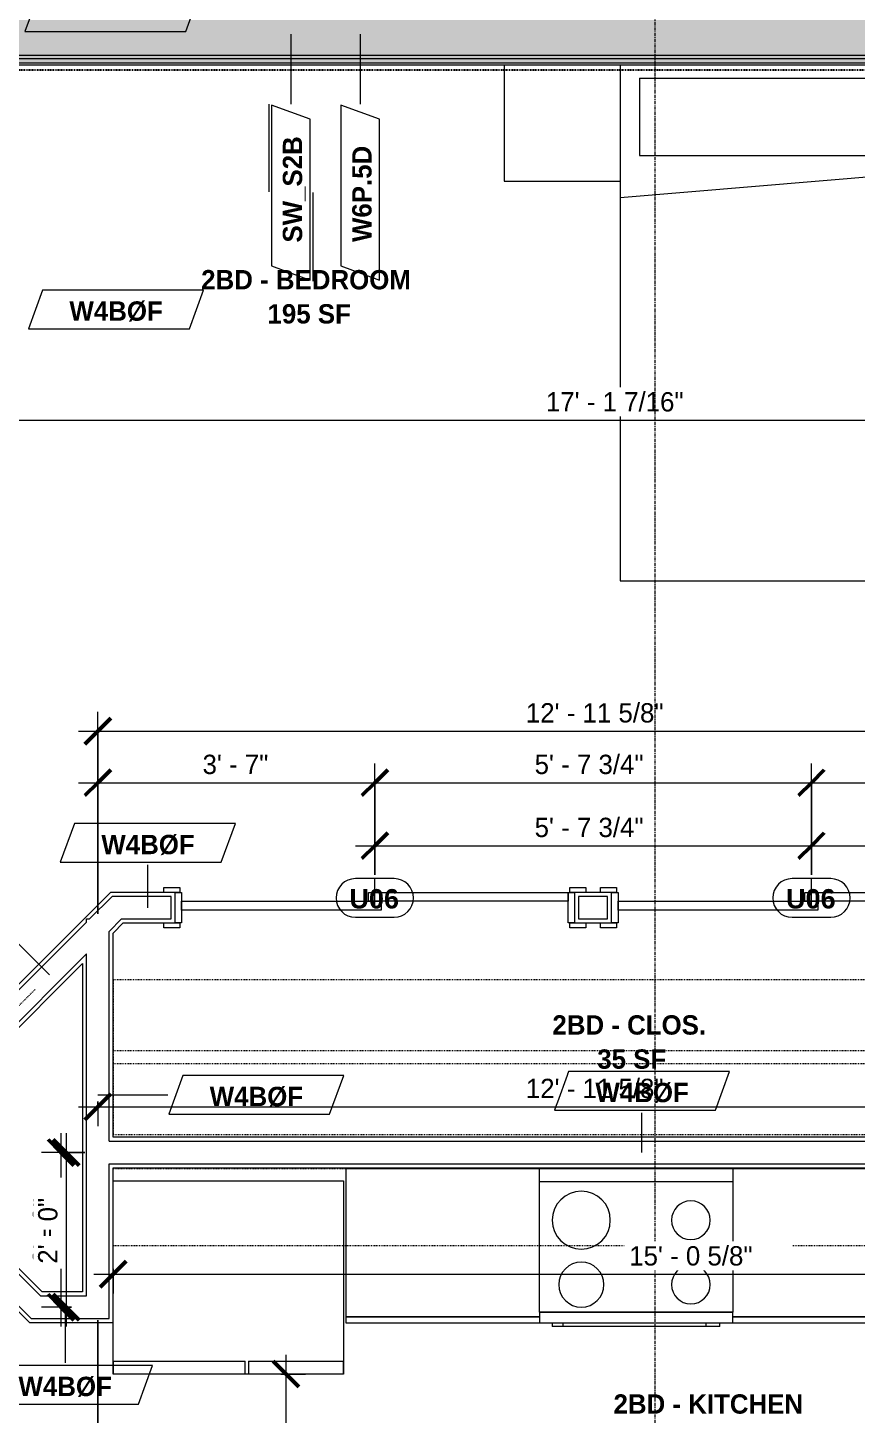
# Model space of a CAD drawing. Header units: inches. Extents: x -4058 to -1781, y 9814 to 12264.
# Drawn here: x -2270.7 to -2142.1, y 10202.2 to 10417.4 of the extents above; entities that cross this region are included whole.
import ezdxf

# ---------------------------------------------------------------- set-up
doc = ezdxf.new("R2010")
doc.units = ezdxf.units.IN
doc.header["$MEASUREMENT"] = 0
for name, pattern in [('Dash', [0.25, 0.125, -0.125]), ('Dash 3_32_', [0.1875, 0.09375, -0.09375]), ('Dash_2_', [0.25, 0.125, -0.125]), ('Grid Line 1_2_', [0.875, 0.5, -0.125, 0.125, -0.125])]:
    doc.linetypes.add(name, pattern=pattern)
for name, color, linetype, lineweight in [('0-1', 7, 'Continuous', 5), ('A-ANNO-DIMS', 211, 'Continuous', 9), ('A-ANNO-DIMS-32', 211, 'Continuous', 9), ('A-AREA-IDEN', 2, 'Continuous', 9), ('A-DETL-1', 90, 'Dash 3_32_', 9), ('A-DOOR-2', 31, 'Continuous', 9), ('A-DOOR-FRAM', 31, 'Continuous', 9), ('A-DOOR-IDEN', 31, 'Continuous', 9), ('A-FLOR-2', 192, 'Continuous', 9), ('A-WALL-1', 7, 'Continuous', 9), ('A-WALL-2', 113, 'Continuous', 9), ('A-WALL-IDEN', 211, 'Continuous', 9), ('I-FURN', 30, 'Continuous', 9), ('I-WALL-1', 1, 'Continuous', 18), ('I-WALL-2', 10, 'Continuous', 5), ('I-WALL-3', 7, 'Continuous', 9), ('Q-CASE', 31, 'Continuous', 9), ('Q-CASE-HDLN', 31, 'Dash', 9), ('Q-SPCQ', 91, 'Continuous', 9), ('S-GRID-1', 1, 'Grid Line 1_2_', 9)]:
    doc.layers.add(name, color=color, linetype=linetype, lineweight=lineweight)
doc.layers.add('0-4', color=250, linetype='Dash_2_')
doc.styles.add('Arial_B', font='arialbd.ttf', dxfattribs={"height": 3})
doc.styles.add('Century Gothic', font='ufonts.com_century-gothic.ttf', dxfattribs={"height": 3})
doc.styles.add('Century Gothic_B', font='GOTHICB.TTF', dxfattribs={"height": 3})
doc.dimstyles.new('MARKETING_DIMENSION', dxfattribs={"dimscale": 12, "dimtxt": 3.132505, "dimasz": 0.333333, "dimexe": 0.25, "dimexo": 0.166667, "dimgap": 0.041667, "dimtad": 1, "dimdec": 4, "dimrnd": 0.0625, "dimzin": 3, "dimdsep": 46, "dimlunit": 4, "dimtxsty": 'Century Gothic', "dimblk1": 'OBLIQUE', "dimblk2": 'OBLIQUE', "dimsah": 1, "dimcen": 0.09, "dimdle": 0.25, "dimazin": 0, "dimtfac": 1, "dimtdec": 4, "dimtix": 1, "dimtmove": 0, "dimatfit": 3, "dimfxl": 1, "dimtvp": 1, "dimtfill": 1, "dimfrac": 2, "dimtolj": 1, "dimtzin": 0, "dimarcsym": 2})
doc.dimstyles.new('THE_DIMENSION_STRING_3', dxfattribs={"dimscale": 12, "dimtxt": 3.132505, "dimasz": 0.333333, "dimexe": 0.25, "dimexo": 0.166667, "dimgap": 0.041667, "dimtad": 1, "dimdec": 4, "dimrnd": 0.0625, "dimzin": 3, "dimdsep": 46, "dimlunit": 4, "dimtxsty": 'Century Gothic', "dimblk1": 'OBLIQUE', "dimblk2": 'OBLIQUE', "dimsah": 1, "dimcen": 0.09, "dimdle": 0.25, "dimazin": 0, "dimtfac": 1, "dimtdec": 4, "dimtix": 1, "dimtmove": 0, "dimatfit": 3, "dimfxl": 1, "dimtvp": 1, "dimtfill": 1, "dimfrac": 2, "dimtolj": 1, "dimtzin": 0, "dimarcsym": 2})
doc.dimstyles.new('THE_DIMENSION_STRING_5', dxfattribs={"dimscale": 12, "dimtxt": 3.132505, "dimasz": 0.333333, "dimexe": 0.25, "dimexo": 0.166667, "dimgap": 0.041667, "dimtad": 1, "dimdec": 4, "dimrnd": 0.0625, "dimzin": 3, "dimdsep": 46, "dimlunit": 4, "dimtxsty": 'Century Gothic', "dimblk1": 'OBLIQUE', "dimblk2": 'OBLIQUE', "dimsah": 1, "dimcen": 0.09, "dimdle": 0.25, "dimazin": 0, "dimtfac": 1, "dimtdec": 4, "dimtix": 1, "dimtmove": 0, "dimatfit": 3, "dimfxl": 1, "dimtvp": 1, "dimtfill": 1, "dimfrac": 2, "dimtolj": 1, "dimtzin": 0, "dimarcsym": 2})

# ---------------------------------------------------------------- blocks, each defined once
blk = doc.blocks.new('CTR - 1st Phase - Common Walls_rvt-1-UNIT PLANS - 2ND FLOOR')
at = {"layer": 'I-WALL-1'}
blk.add_hatch(color=256, dxfattribs=at).paths.add_polyline_path([(-2076.17, 10411.91), (-2076.17, 10412.54), (-2437.43, 10412.54), (-2438.05, 10411.91), (-2088.02, 10411.91)], flags=0)
at = {"layer": 'I-WALL-2'}
for points in [[(-2088.02, 10413.04), (-2076.17, 10413.04), (-2076.17, 10418.54), (-2437.81, 10418.54), (-2435.06, 10415.79), (-2437.81, 10413.04), (-2225.27, 10413.04)], [(-2076.17, 10412.54), (-2076.17, 10413.04), (-2437.81, 10413.04), (-2438.31, 10412.54), (-2088.02, 10412.54)]]:
    blk.add_hatch(color=256, dxfattribs=at).paths.add_polyline_path(points, flags=0)
at = {"layer": 'A-WALL-1'}
for p, q in [((-2076.17, 10413.04), (-2436.93, 10413.04)), ((-2076.17, 10412.54), (-2437.43, 10412.54))]:
    blk.add_line(p, q, dxfattribs=at)
at = {"layer": 'I-WALL-3'}
blk.add_line((-2438.05, 10411.91), (-2076.17, 10411.91), dxfattribs=at)
blk = doc.blocks.new('SLIDING - FLUSH - SLIDING - FLUSH - 5-0 x 6-8-3203586-UNIT PLANS - 2ND FLOOR')
at = {"layer": 'A-DOOR-2'}
for p, q in [((-32.75, 3.25), (-30.25, 3.25)), ((-32.75, 2.5), (-32.75, 3.25)), ((-30.25, 2.5), (-32.75, 2.5)), ((-30.25, 3.25), (-30.25, 2.5)), ((30.25, 3.25), (32.75, 3.25)), ((30.25, 2.5), (30.25, 3.25)), ((32.75, 2.5), (30.25, 2.5)), ((32.75, 3.25), (32.75, 2.5)), ((-1, -0.88), (-1, 0.5)), ((-1, 0.5), (30, 0.5)), ((30, 0.5), (30, -0.88)), ((-30, -2.25), (-30, -0.88)), ((-30, -0.88), (1, -0.88)), ((30, -0.88), (-1, -0.88)), ((1, -0.88), (1, -2.25)), ((-32.75, -2.25), (-30.25, -2.25)), ((-32.75, -3), (-32.75, -2.25)), ((-30.25, -3), (-32.75, -3)), ((-30.25, -2.25), (-30.25, -3)), ((1, -2.25), (-30, -2.25)), ((30.25, -2.25), (32.75, -2.25)), ((30.25, -3), (30.25, -2.25)), ((32.75, -3), (30.25, -3)), ((32.75, -2.25), (32.75, -3))]:
    blk.add_line(p, q, dxfattribs=at)
at = {"layer": 'A-DOOR-FRAM'}
for p, q in [((-31, -2.25), (-31, 2.5)), ((-31, 2.5), (-30, 2.5)), ((-30, 2.5), (-30, -2.25)), ((30, 2.5), (31, 2.5)), ((30, -2.25), (30, 2.5)), ((31, 2.5), (31, -2.25)), ((-30, -2.25), (-31, -2.25)), ((31, -2.25), (30, -2.25))]:
    blk.add_line(p, q, dxfattribs=at)
blk = doc.blocks.new('Bed-Standard - King 78_ x 80_-1242963-UNIT PLANS - 2ND FLOOR')
at = {"layer": 'I-FURN'}
for p, q in [((49.69, 38.2), (-28.31, 38.2)), ((-28.31, 38.2), (-28.31, -41.8)), ((49.69, -41.8), (49.69, 38.2)), ((-25.31, 36.2), (-25.31, 24.2)), ((-25.31, 36.2), (46.69, 36.2)), ((46.69, 36.2), (46.69, 24.2)), ((49.69, 24.2), (-28.31, 17.63)), ((-25.31, 24.2), (46.69, 24.2)), ((-28.31, -41.8), (49.69, -41.8))]:
    blk.add_line(p, q, dxfattribs=at)
blk = doc.blocks.new('Table-Night Stand - 18_ x 18_ x 24_-V25-UNIT PLANS - 2ND FLOOR')
at = {"layer": 'I-FURN'}
for p, q in [((18.15, 18), (0.15, 18)), ((0.15, 18), (0.15, 0)), ((0.15, 0), (18.15, 0))]:
    blk.add_line(p, q, dxfattribs=at)
blk = doc.blocks.new('OD_CW_Closet - OD_CW_Closet-4058444-UNIT PLANS - 2ND FLOOR')
at = {"layer": 'Q-CASE-HDLN'}
for p, q in [((149.46, 24), (0.74, 24)), ((0.74, 24), (0.74, 0)), ((149.46, 0), (149.46, 24)), ((0.74, 13), (149.46, 13)), ((0.74, 11), (149.46, 11)), ((0.74, 0), (149.46, 0))]:
    blk.add_line(p, q, dxfattribs=at)
blk = doc.blocks.new('OD_CW_Base Cabinet - OD_CW_Base Cabinet-4179391-UNIT PLANS - 2ND FLOOR')
at = {"layer": 'Q-CASE'}
for p, q in [((0.74, 0), (85.24, 0)), ((115.24, 0), (145.24, 0)), ((145.24, 0), (145.24, -24)), ((85.24, -24), (0.74, -24)), ((145.24, -24), (115.24, -24))]:
    blk.add_line(p, q, dxfattribs=at)
blk = doc.blocks.new('OD_CW_Upper Cabinet - OD_CW_Upper Cabinet-4334801-UNIT PLANS - 2ND FLOOR')
at = {"layer": 'Q-CASE-HDLN'}
for p, q in [((0.74, -24), (0.74, -12)), ((0.74, -12), (181.39, -12)), ((181.39, -12), (181.39, -24)), ((181.39, -24), (0.74, -24))]:
    blk.add_line(p, q, dxfattribs=at)
blk = doc.blocks.new('Refrigerator_-_Side-by-Side_6047 - 36_ X 30_-1372843-UNIT PLANS - 2ND FLOOR')
at = {"layer": 'Q-SPCQ'}
for p, q in [((-17.88, 15.58), (17.87, 15.58)), ((-17.88, -14.42), (-17.88, 15.58)), ((-17.88, 15.58), (-3.13, 15.58)), ((-17.88, 15.58), (-17.88, 13.58)), ((-3.13, 13.58), (-3.13, 15.58)), ((-2.63, 15.58), (17.87, 15.58)), ((-2.63, 15.58), (-2.63, 13.58)), ((17.87, 15.58), (17.87, -14.42)), ((17.87, 13.58), (17.87, 15.58)), ((-3.13, 13.58), (-17.88, 13.58)), ((17.87, 13.58), (-2.63, 13.58)), ((17.87, -14.42), (-17.88, -14.42))]:
    blk.add_line(p, q, dxfattribs=at)
blk = doc.blocks.new('Wall Tag - Arch Wall-3956453-UNIT PLANS - 2ND FLOOR')
at = {"layer": 'A-WALL-IDEN'}
for p, q in [((-0.3561, 0.0937), (-0.4244, -0.0937)), ((0.4244, 0.0937), (-0.3561, 0.0937)), ((0.3561, -0.0937), (0.4244, 0.0937)), ((-0.4244, -0.0937), (0.3561, -0.0937))]:
    blk.add_line(p, q, dxfattribs=at)
blk = doc.blocks.new('Wall Tag - Shear Wall-3956451-UNIT PLANS - 2ND FLOOR')
at = {"layer": 'A-WALL-IDEN'}
for p, q in [((-0.3561, 0.0937), (-0.4244, -0.0937)), ((0.4244, 0.0937), (-0.3561, 0.0937)), ((0.4291, 0.1068), (0.0033, 0.1068)), ((0.3561, -0.0937), (0.4244, 0.0937)), ((0, -0.1068), (-0.4291, -0.1068)), ((-0.4244, -0.0937), (0.3561, -0.0937))]:
    blk.add_line(p, q, dxfattribs=at)
blk = doc.blocks.new('Door Tag - Type Mark-2601225-UNIT PLANS - 2ND FLOOR')
at = {"layer": 'A-DOOR-IDEN'}
for p, q in [((0.09375, 0.09375), (-0.09375, 0.09375)), ((-0.09375, -0.09375), (0.09375, -0.09375))]:
    blk.add_line(p, q, dxfattribs=at)
for centre, start, end in [((-0.09375, 0), 90, 270), ((0.09375, 0), 270, 90)]:
    blk.add_arc(centre, 0.09375, start, end, dxfattribs=at)
blk = doc.blocks.new('DIMBLOCK693-UNIT PLANS - 2ND FLOOR')
at = {"layer": 'A-ANNO-DIMS-32', "lineweight": 50}
for p, q in [((-2259.82, 10249.89), (-2257.82, 10251.89)), ((-2104.17, 10249.89), (-2102.17, 10251.89)), ((-2259.82, 10249.89), (-2261.82, 10247.89)), ((-2104.17, 10249.89), (-2106.17, 10247.89))]:
    blk.add_line(p, q, dxfattribs=at)
at = {"layer": 'A-ANNO-DIMS-32'}
for p, q in [((-2262.82, 10249.89), (-2104.17, 10249.89)), ((-2259.82, 10250.72), (-2259.82, 10246.89)), ((-2259.82, 10249.89), (-2259.82, 10250.72)), ((-2104.17, 10250.72), (-2104.17, 10246.89)), ((-2104.17, 10249.89), (-2104.17, 10250.72))]:
    blk.add_line(p, q, dxfattribs=at)
at = {"layer": 'A-ANNO-DIMS-32', "color": 0, "insert": (-2193.41, 10254.24), "char_height": 3, "width": 27.387, "attachment_point": 1, "line_spacing_factor": 0.984502, "style": 'Century Gothic', "bg_fill": 3, "box_fill_scale": 1.25, "bg_fill_color": 256, "bg_fill_true_color": 13158600, "bg_fill_transparency": 0}
blk.add_mtext('12\' - 11 5/8"', dxfattribs=at)
blk = doc.blocks.new('_Oblique')
at = {"color": 0, "linetype": 'ByBlock', "lineweight": -2}
blk.add_line((-0.5, -0.5), (0.5, 0.5), dxfattribs=at)
blk = doc.blocks.new('DIMBLOCK695-UNIT PLANS - 2ND FLOOR')
at = {"layer": 'A-ANNO-DIMS-32'}
for p, q in [((-2216.85, 10285.91), (-2216.85, 10293.4)), ((-2149.1, 10285.91), (-2149.1, 10293.4)), ((-2219.85, 10290.4), (-2149.1, 10290.4)), ((-2216.85, 10290.4), (-2216.85, 10285.91)), ((-2149.1, 10290.4), (-2149.1, 10285.91))]:
    blk.add_line(p, q, dxfattribs=at)
at = {"layer": 'A-ANNO-DIMS-32', "lineweight": 50}
for p, q in [((-2216.85, 10290.4), (-2214.85, 10292.4)), ((-2149.1, 10290.4), (-2147.1, 10292.4)), ((-2216.85, 10290.4), (-2218.85, 10288.4)), ((-2149.1, 10290.4), (-2151.1, 10288.4))]:
    blk.add_line(p, q, dxfattribs=at)
at = {"layer": 'A-ANNO-DIMS-32', "color": 0, "insert": (-2192.05, 10294.75), "char_height": 3, "width": 21.7784, "attachment_point": 1, "line_spacing_factor": 0.984502, "style": 'Century Gothic', "bg_fill": 3, "box_fill_scale": 1.25, "bg_fill_color": 256, "bg_fill_true_color": 13158600, "bg_fill_transparency": 0}
blk.add_mtext('5\' - 7 3/4"', dxfattribs=at)
blk = doc.blocks.new('DIMBLOCK696-UNIT PLANS - 2ND FLOOR')
at = {"layer": 'A-ANNO-DIMS-32'}
for p, q in [((-2149.1, 10285.91), (-2149.1, 10293.4)), ((-2076.17, 10287.69), (-2076.17, 10293.4)), ((-2149.1, 10290.4), (-2073.17, 10290.4)), ((-2149.1, 10290.4), (-2149.1, 10285.91)), ((-2076.17, 10290.4), (-2076.17, 10287.69))]:
    blk.add_line(p, q, dxfattribs=at)
at = {"layer": 'A-ANNO-DIMS-32', "lineweight": 50}
for p, q in [((-2149.1, 10290.4), (-2147.1, 10292.4)), ((-2076.17, 10290.4), (-2074.17, 10292.4)), ((-2149.1, 10290.4), (-2151.1, 10288.4)), ((-2076.17, 10290.4), (-2078.17, 10288.4))]:
    blk.add_line(p, q, dxfattribs=at)
at = {"layer": 'A-ANNO-DIMS-32', "color": 0, "insert": (-2124.05, 10294.75), "char_height": 3, "width": 27.387, "attachment_point": 1, "line_spacing_factor": 0.984502, "style": 'Century Gothic', "bg_fill": 3, "box_fill_scale": 1.25, "bg_fill_color": 256, "bg_fill_true_color": 13158600, "bg_fill_transparency": 0}
blk.add_mtext('6\' - 0 15/16"', dxfattribs=at)
blk = doc.blocks.new('DIMBLOCK697-UNIT PLANS - 2ND FLOOR')
at = {"layer": 'A-ANNO-DIMS-32'}
for p, q in [((-2265.56, 10245.79), (-2265.56, 10215.79)), ((-2261.82, 10242.79), (-2268.56, 10242.79)), ((-2265.56, 10242.79), (-2261.82, 10242.79)), ((-2264.74, 10218.79), (-2268.56, 10218.79)), ((-2265.56, 10218.79), (-2264.74, 10218.79))]:
    blk.add_line(p, q, dxfattribs=at)
at = {"layer": 'A-ANNO-DIMS-32', "lineweight": 50}
for p, q in [((-2265.56, 10242.79), (-2267.56, 10244.79)), ((-2265.56, 10242.79), (-2263.56, 10240.79)), ((-2265.56, 10218.79), (-2267.56, 10220.79)), ((-2265.56, 10218.79), (-2263.56, 10216.79))]:
    blk.add_line(p, q, dxfattribs=at)
at = {"layer": 'A-ANNO-DIMS-32', "color": 0, "insert": (-2269.91, 10225.54), "char_height": 3, "width": 12.5897, "attachment_point": 1, "rotation": 90, "line_spacing_factor": 0.984502, "style": 'Century Gothic', "bg_fill": 3, "box_fill_scale": 1.25, "bg_fill_color": 256, "bg_fill_true_color": 13158600, "bg_fill_transparency": 0}
blk.add_mtext('2\' - 0"', dxfattribs=at)
blk = doc.blocks.new('DIMBLOCK809-UNIT PLANS - 2ND FLOOR')
at = {"layer": 'A-ANNO-DIMS-32'}
for p, q in [((-2264.75, 10245.79), (-2264.75, 10215.79)), ((-2261.82, 10242.79), (-2267.75, 10242.79)), ((-2264.75, 10242.79), (-2261.82, 10242.79)), ((-2263.92, 10218.79), (-2267.75, 10218.79)), ((-2264.75, 10218.79), (-2263.92, 10218.79))]:
    blk.add_line(p, q, dxfattribs=at)
at = {"layer": 'A-ANNO-DIMS-32', "lineweight": 50}
for p, q in [((-2264.75, 10242.79), (-2266.75, 10244.79)), ((-2264.75, 10242.79), (-2262.75, 10240.79)), ((-2264.75, 10218.79), (-2266.75, 10220.79)), ((-2264.75, 10218.79), (-2262.75, 10216.79))]:
    blk.add_line(p, q, dxfattribs=at)
at = {"layer": 'A-ANNO-DIMS-32', "color": 0, "insert": (-2269.1, 10225.54), "char_height": 3, "width": 12.5897, "attachment_point": 1, "rotation": 90, "line_spacing_factor": 0.984502, "style": 'Century Gothic', "bg_fill": 3, "box_fill_scale": 1.25, "bg_fill_color": 256, "bg_fill_true_color": 13158600, "bg_fill_transparency": 0}
blk.add_mtext('2\' - 0"', dxfattribs=at)
blk = doc.blocks.new('DIMBLOCK813-UNIT PLANS - 2ND FLOOR')
at = {"layer": 'A-ANNO-DIMS-32'}
for p, q in [((-2076.17, 10230.79), (-2076.17, 10181.12)), ((-2076.17, 10184.12), (-2076.17, 10230.79)), ((-2259.82, 10216.79), (-2259.82, 10181.12)), ((-2259.82, 10184.12), (-2259.82, 10216.79)), ((-2262.82, 10184.12), (-2073.17, 10184.12))]:
    blk.add_line(p, q, dxfattribs=at)
at = {"layer": 'A-ANNO-DIMS-32', "lineweight": 50}
for p, q in [((-2259.82, 10184.12), (-2257.82, 10186.12)), ((-2076.17, 10184.12), (-2074.17, 10186.12)), ((-2259.82, 10184.12), (-2261.82, 10182.12)), ((-2076.17, 10184.12), (-2078.17, 10182.12))]:
    blk.add_line(p, q, dxfattribs=at)
at = {"layer": 'A-ANNO-DIMS-32', "color": 0, "insert": (-2178.24, 10188.46), "char_height": 3, "width": 24.5827, "attachment_point": 1, "line_spacing_factor": 0.984502, "style": 'Century Gothic', "bg_fill": 3, "box_fill_scale": 1.25, "bg_fill_color": 256, "bg_fill_true_color": 13158600, "bg_fill_transparency": 0}
blk.add_mtext('15\' - 3 5/8"', dxfattribs=at)
blk = doc.blocks.new('DIMBLOCK817-UNIT PLANS - 2ND FLOOR')
at = {"layer": 'A-ANNO-DIMS-32'}
for p, q in [((-2076.17, 10399.34), (-2076.17, 10353.46)), ((-2076.17, 10356.46), (-2076.17, 10399.34)), ((-2281.6, 10357.29), (-2281.6, 10353.46)), ((-2281.6, 10356.46), (-2281.6, 10357.29)), ((-2284.6, 10356.46), (-2073.17, 10356.46))]:
    blk.add_line(p, q, dxfattribs=at)
at = {"layer": 'A-ANNO-DIMS-32', "lineweight": 50}
for p, q in [((-2281.6, 10356.46), (-2279.6, 10358.46)), ((-2076.17, 10356.46), (-2074.17, 10358.46)), ((-2281.6, 10356.46), (-2283.6, 10354.46)), ((-2076.17, 10356.46), (-2078.17, 10354.46))]:
    blk.add_line(p, q, dxfattribs=at)
at = {"layer": 'A-ANNO-DIMS-32', "color": 0, "insert": (-2190.3, 10360.8), "char_height": 3, "width": 27.387, "attachment_point": 1, "line_spacing_factor": 0.984502, "style": 'Century Gothic', "bg_fill": 3, "box_fill_scale": 1.25, "bg_fill_color": 256, "bg_fill_true_color": 13158600, "bg_fill_transparency": 0}
blk.add_mtext('17\' - 1 7/16"', dxfattribs=at)
blk = doc.blocks.new('DIMBLOCK821-UNIT PLANS - 2ND FLOOR')
at = {"layer": 'A-ANNO-DIMS-32'}
for p, q in [((-2259.82, 10279.84), (-2259.82, 10303.18)), ((-2216.85, 10285.91), (-2216.85, 10303.18)), ((-2262.82, 10300.18), (-2216.85, 10300.18)), ((-2259.82, 10300.18), (-2259.82, 10279.84)), ((-2216.85, 10300.18), (-2216.85, 10285.91))]:
    blk.add_line(p, q, dxfattribs=at)
at = {"layer": 'A-ANNO-DIMS-32', "lineweight": 50}
for p, q in [((-2259.82, 10300.18), (-2257.82, 10302.18)), ((-2216.85, 10300.18), (-2214.85, 10302.18)), ((-2259.82, 10300.18), (-2261.82, 10298.18)), ((-2216.85, 10300.18), (-2218.85, 10298.18))]:
    blk.add_line(p, q, dxfattribs=at)
at = {"layer": 'A-ANNO-DIMS-32', "color": 0, "insert": (-2243.58, 10304.53), "char_height": 3, "width": 12.5897, "attachment_point": 1, "line_spacing_factor": 0.984502, "style": 'Century Gothic', "bg_fill": 3, "box_fill_scale": 1.25, "bg_fill_color": 256, "bg_fill_true_color": 13158600, "bg_fill_transparency": 0}
blk.add_mtext('3\' - 7"', dxfattribs=at)
blk = doc.blocks.new('DIMBLOCK822-UNIT PLANS - 2ND FLOOR')
at = {"layer": 'A-ANNO-DIMS-32'}
for p, q in [((-2216.85, 10285.91), (-2216.85, 10303.18)), ((-2149.1, 10285.91), (-2149.1, 10303.18)), ((-2216.85, 10300.18), (-2149.1, 10300.18)), ((-2216.85, 10300.18), (-2216.85, 10285.91)), ((-2149.1, 10300.18), (-2149.1, 10285.91))]:
    blk.add_line(p, q, dxfattribs=at)
at = {"layer": 'A-ANNO-DIMS-32', "lineweight": 50}
for p, q in [((-2216.85, 10300.18), (-2214.85, 10302.18)), ((-2149.1, 10300.18), (-2147.1, 10302.18)), ((-2216.85, 10300.18), (-2218.85, 10298.18)), ((-2149.1, 10300.18), (-2151.1, 10298.18))]:
    blk.add_line(p, q, dxfattribs=at)
at = {"layer": 'A-ANNO-DIMS-32', "color": 0, "insert": (-2192.05, 10304.53), "char_height": 3, "width": 21.7784, "attachment_point": 1, "line_spacing_factor": 0.984502, "style": 'Century Gothic', "bg_fill": 3, "box_fill_scale": 1.25, "bg_fill_color": 256, "bg_fill_true_color": 13158600, "bg_fill_transparency": 0}
blk.add_mtext('5\' - 7 3/4"', dxfattribs=at)
blk = doc.blocks.new('DIMBLOCK823-UNIT PLANS - 2ND FLOOR')
at = {"layer": 'A-ANNO-DIMS-32'}
for p, q in [((-2149.1, 10285.91), (-2149.1, 10303.18)), ((-2104.17, 10282.79), (-2104.17, 10303.18)), ((-2149.1, 10300.18), (-2101.17, 10300.18)), ((-2149.1, 10300.18), (-2149.1, 10285.91)), ((-2104.17, 10300.18), (-2104.17, 10282.79))]:
    blk.add_line(p, q, dxfattribs=at)
at = {"layer": 'A-ANNO-DIMS-32', "lineweight": 50}
for p, q in [((-2149.1, 10300.18), (-2147.1, 10302.18)), ((-2104.17, 10300.18), (-2102.17, 10302.18)), ((-2149.1, 10300.18), (-2151.1, 10298.18)), ((-2104.17, 10300.18), (-2106.17, 10298.18))]:
    blk.add_line(p, q, dxfattribs=at)
at = {"layer": 'A-ANNO-DIMS-32', "color": 0, "insert": (-2138.05, 10304.53), "char_height": 3, "width": 27.387, "attachment_point": 1, "line_spacing_factor": 0.984502, "style": 'Century Gothic', "bg_fill": 3, "box_fill_scale": 1.25, "bg_fill_color": 256, "bg_fill_true_color": 13158600, "bg_fill_transparency": 0}
blk.add_mtext('3\' - 8 15/16"', dxfattribs=at)
blk = doc.blocks.new('DIMBLOCK833-UNIT PLANS - 2ND FLOOR')
at = {"layer": 'A-ANNO-DIMS-32'}
for p, q in [((-2259.82, 10279.84), (-2259.82, 10311.18)), ((-2104.17, 10282.79), (-2104.17, 10311.18)), ((-2262.82, 10308.18), (-2104.17, 10308.18)), ((-2259.82, 10308.18), (-2259.82, 10279.84)), ((-2104.17, 10308.18), (-2104.17, 10282.79))]:
    blk.add_line(p, q, dxfattribs=at)
at = {"layer": 'A-ANNO-DIMS-32', "lineweight": 50}
for p, q in [((-2259.82, 10308.18), (-2257.82, 10310.18)), ((-2104.17, 10308.18), (-2102.17, 10310.18)), ((-2259.82, 10308.18), (-2261.82, 10306.18)), ((-2104.17, 10308.18), (-2106.17, 10306.18))]:
    blk.add_line(p, q, dxfattribs=at)
at = {"layer": 'A-ANNO-DIMS-32', "color": 0, "insert": (-2193.41, 10312.53), "char_height": 3, "width": 27.387, "attachment_point": 1, "line_spacing_factor": 0.984502, "style": 'Century Gothic', "bg_fill": 3, "box_fill_scale": 1.25, "bg_fill_color": 256, "bg_fill_true_color": 13158600, "bg_fill_transparency": 0}
blk.add_mtext('12\' - 11 5/8"', dxfattribs=at)
blk = doc.blocks.new('DIMBLOCK1570-UNIT PLANS - 2ND FLOOR')
at = {"layer": 'A-ANNO-DIMS-32', "lineweight": 50}
for p, q in [((-2257.45, 10223.92), (-2255.45, 10225.92)), ((-2076.8, 10223.92), (-2074.8, 10225.92)), ((-2257.45, 10223.92), (-2259.45, 10221.92)), ((-2076.8, 10223.92), (-2078.8, 10221.92))]:
    blk.add_line(p, q, dxfattribs=at)
at = {"layer": 'A-ANNO-DIMS-32'}
for p, q in [((-2260.45, 10223.92), (-2073.8, 10223.92)), ((-2257.45, 10224.75), (-2257.45, 10220.92)), ((-2257.45, 10223.92), (-2257.45, 10224.75)), ((-2076.8, 10224.75), (-2076.8, 10220.92)), ((-2076.8, 10223.92), (-2076.8, 10224.75))]:
    blk.add_line(p, q, dxfattribs=at)
at = {"layer": 'A-ANNO-DIMS-32', "color": 0, "insert": (-2177.37, 10228.26), "char_height": 3, "width": 24.5827, "attachment_point": 1, "line_spacing_factor": 0.984502, "style": 'Century Gothic', "bg_fill": 3, "box_fill_scale": 1.25, "bg_fill_color": 256, "bg_fill_true_color": 13158600, "bg_fill_transparency": 0}
blk.add_mtext('15\' - 0 5/8"', dxfattribs=at)
blk = doc.blocks.new('DIMBLOCK1573-UNIT PLANS - 2ND FLOOR')
at = {"layer": 'A-ANNO-DIMS-32', "lineweight": 50}
for p, q in [((-2230.62, 10208.41), (-2232.62, 10210.41)), ((-2230.62, 10208.41), (-2228.62, 10206.41)), ((-2230.62, 10168.41), (-2232.62, 10170.41)), ((-2230.62, 10168.41), (-2228.62, 10166.41))]:
    blk.add_line(p, q, dxfattribs=at)
at = {"layer": 'A-ANNO-DIMS-32'}
for p, q in [((-2230.62, 10165.41), (-2230.62, 10211.41)), ((-2231.45, 10208.41), (-2227.62, 10208.41)), ((-2230.62, 10208.41), (-2231.45, 10208.41)), ((-2231.45, 10168.41), (-2227.62, 10168.41)), ((-2230.62, 10168.41), (-2231.45, 10168.41))]:
    blk.add_line(p, q, dxfattribs=at)
at = {"layer": 'A-ANNO-DIMS-32', "color": 0, "char_height": 3, "attachment_point": 1, "rotation": 90, "line_spacing_factor": 0.984502, "style": 'Century Gothic', "bg_fill": 3, "box_fill_scale": 1.25, "bg_fill_color": 256, "bg_fill_true_color": 13158600, "bg_fill_transparency": 0}
for s, insert, width in [('3\' - 4"', (-2234.96, 10183.17), 12.5897), ('MIN.', (-2229.04, 10183.89), 10.8594)]:
    blk.add_mtext(s, dxfattribs=dict(at, insert=insert, width=width))

msp = doc.modelspace()

# ---------------------------------------------------------------- linework, layer by layer
at = {"layer": '0-4'}
msp.add_line((-2041.13521, 10410.75113), (-2517.97952, 10410.75113), dxfattribs=at)
at = {"layer": 'A-DETL-1'}
msp.add_line((-2269.58287, 10268.08203), (-2290.98159, 10246.68331), dxfattribs=at)
at = {"layer": 'A-DOOR-IDEN'}
for p, q in [((-2216.84874, 10280.7894), (-2216.84874, 10285.29624)), ((-2149.09874, 10280.7894), (-2149.09874, 10285.29624))]:
    msp.add_line(p, q, dxfattribs=at)
at = {"layer": 'A-FLOR-2'}
msp.add_line((-2076.79874, 10411.5394), (-2281.59569, 10411.5394), dxfattribs=at)
at = {"layer": 'A-WALL-2'}
for p, q in [((-2257.85926, 10283.1644), (-2294.16642, 10246.85724)), ((-2261.10038, 10279.0394), (-2257.60038, 10282.5394)), ((-2247.84874, 10283.1644), (-2257.85926, 10283.1644)), ((-2248.47374, 10282.5394), (-2257.60038, 10282.5394)), ((-2248.47374, 10279.0394), (-2248.47374, 10282.5394)), ((-2247.84874, 10278.4144), (-2247.84874, 10283.1644)), ((-2180.09874, 10283.1644), (-2185.84874, 10283.1644)), ((-2185.84874, 10283.1644), (-2185.84874, 10278.4144)), ((-2185.22374, 10282.5394), (-2185.22374, 10279.0394)), ((-2180.72374, 10282.5394), (-2185.22374, 10282.5394)), ((-2180.72374, 10279.0394), (-2180.72374, 10282.5394)), ((-2180.09874, 10278.4144), (-2180.09874, 10283.1644)), ((-2294.16642, 10245.97336), (-2261.57374, 10278.56604)), ((-2261.57374, 10279.0394), (-2261.10038, 10279.0394)), ((-2261.57374, 10278.56604), (-2261.57374, 10279.0394)), ((-2258.07374, 10277.11629), (-2256.15063, 10279.0394)), ((-2258.07374, 10244.5394), (-2258.07374, 10277.11629)), ((-2257.44874, 10276.85741), (-2255.89175, 10278.4144)), ((-2256.15063, 10279.0394), (-2248.47374, 10279.0394)), ((-2255.89175, 10278.4144), (-2247.84874, 10278.4144)), ((-2185.84874, 10278.4144), (-2180.09874, 10278.4144)), ((-2185.22374, 10279.0394), (-2180.72374, 10279.0394)), ((-2257.44874, 10245.1644), (-2257.44874, 10276.85741)), ((-2291.69154, 10243.49848), (-2261.57374, 10273.61629)), ((-2261.57374, 10220.5394), (-2261.57374, 10273.61629)), ((-2290.80766, 10243.49848), (-2262.19874, 10272.10741)), ((-2262.19874, 10272.10741), (-2262.19874, 10221.1644)), ((-2106.54874, 10245.1644), (-2257.44874, 10245.1644)), ((-2297.52517, 10243.49848), (-2270.44108, 10216.4144)), ((-2296.64129, 10243.49848), (-2270.1822, 10217.0394)), ((-2291.69154, 10243.49848), (-2268.73245, 10220.5394)), ((-2268.47357, 10221.1644), (-2290.80766, 10243.49848)), ((-2258.07374, 10244.5394), (-2105.92374, 10244.5394)), ((-2258.07374, 10241.0394), (-2076.17374, 10241.0394)), ((-2258.07374, 10217.0394), (-2258.07374, 10241.0394)), ((-2257.44874, 10240.4144), (-2076.17374, 10240.4144)), ((-2257.44874, 10238.4144), (-2257.44874, 10240.4144)), ((-2262.19874, 10221.1644), (-2268.47357, 10221.1644)), ((-2268.73245, 10220.5394), (-2261.57374, 10220.5394)), ((-2270.1822, 10217.0394), (-2258.07374, 10217.0394)), ((-2270.44108, 10216.4144), (-2257.44874, 10216.4144))]:
    msp.add_line(p, q, dxfattribs=at)
at = {"layer": 'A-WALL-IDEN'}
for p, q in [((-2229.87518, 10416.3519), (-2229.87518, 10405.50874)), ((-2219.10304, 10416.3519), (-2219.10304, 10405.50874)), ((-2252.06688, 10280.7894), (-2252.06688, 10287.43045)), ((-2267.31694, 10270.34796), (-2277.82814, 10280.85916))]:
    msp.add_line(p, q, dxfattribs=at)
at = {"layer": 'Q-CASE'}
for p, q in [((-2221.30463, 10217.29121), (-2221.30463, 10240.29121)), ((-2221.30463, 10240.29121), (-2191.30463, 10240.29121)), ((-2161.30463, 10240.29121), (-2076.79874, 10240.29121)), ((-2191.30463, 10217.29121), (-2221.30463, 10217.29121)), ((-2221.30463, 10216.29121), (-2221.30463, 10217.29121)), ((-2221.30463, 10217.29121), (-2191.30463, 10217.29121)), ((-2076.79874, 10217.29121), (-2161.30463, 10217.29121)), ((-2161.30463, 10217.29121), (-2076.79874, 10217.29121)), ((-2191.30463, 10216.29121), (-2221.30463, 10216.29121)), ((-2076.79874, 10216.29121), (-2161.30463, 10216.29121))]:
    msp.add_line(p, q, dxfattribs=at)
at = {"layer": 'Q-SPCQ'}
for p, q in [((-2191.30463, 10238.29121), (-2191.30463, 10240.29121)), ((-2191.30463, 10240.29121), (-2161.30463, 10240.29121)), ((-2161.30463, 10240.29121), (-2161.30463, 10238.29121)), ((-2191.30463, 10218.04121), (-2191.30463, 10238.29121)), ((-2191.30463, 10238.29121), (-2161.30463, 10238.29121)), ((-2161.30463, 10238.29121), (-2161.30463, 10218.04121)), ((-2191.30463, 10218.04121), (-2161.30463, 10218.04121)), ((-2191.30463, 10218.04121), (-2191.30463, 10216.29121)), ((-2161.30463, 10218.04121), (-2191.30463, 10218.04121)), ((-2161.30463, 10216.29121), (-2161.30463, 10218.04121)), ((-2161.30463, 10216.29121), (-2191.30463, 10216.29121)), ((-2189.30463, 10216.29121), (-2189.30463, 10215.79121)), ((-2187.69489, 10215.79121), (-2189.30463, 10215.79121)), ((-2187.69489, 10216.29121), (-2187.69489, 10215.79121)), ((-2165.42963, 10215.79121), (-2187.69489, 10215.79121)), ((-2165.42963, 10215.79121), (-2165.42963, 10216.29121)), ((-2163.30463, 10215.79121), (-2165.42963, 10215.79121)), ((-2163.30463, 10215.79121), (-2163.30463, 10216.29121))]:
    msp.add_line(p, q, dxfattribs=at)
for centre, radius, start, end in [((-2184.80463, 10232.29121), 4.5, 0, 180), ((-2167.80463, 10232.29121), 3, 0, 180), ((-2184.80463, 10232.29121), 4.5, 180, 0), ((-2167.80463, 10232.29121), 3, 180, 0), ((-2184.80463, 10222.29121), 3.5, 0, 180), ((-2167.80463, 10222.29121), 3, 0, 180), ((-2184.80463, 10222.29121), 3.5, 180, 0), ((-2167.80463, 10222.29121), 3, 180, 0)]:
    msp.add_arc(centre, radius, start, end, dxfattribs=at)

# ---------------------------------------------------------------- block references
at = {"layer": '0-1'}
msp.add_blockref('CTR - 1st Phase - Common Walls_rvt-1-UNIT PLANS - 2ND FLOOR', (0, 0), dxfattribs=at)
at = {"layer": 'A-DOOR-2', "rotation": 180}
for p in [(-2216.84874, 10280.9144), (-2149.09874, 10280.9144)]:
    msp.add_blockref('SLIDING - FLUSH - SLIDING - FLUSH - 5-0 x 6-8-3203586-UNIT PLANS - 2ND FLOOR', p, dxfattribs=at)
at = {"layer": 'A-DOOR-IDEN', "xscale": 31.99999999999999, "yscale": 31.99999999999999, "zscale": 31.99999999999999}
for p in [(-2216.84874, 10282.29624), (-2149.09874, 10282.29624)]:
    msp.add_blockref('Door Tag - Type Mark-2601225-UNIT PLANS - 2ND FLOOR', p, dxfattribs=at)
at = {"layer": 'A-WALL-IDEN', "xscale": 31.99999999999999, "yscale": 31.99999999999999, "zscale": 31.99999999999999}
for p in [(-2257.56264, 10419.76991), (-2257.02083, 10373.63919), (-2252.06688, 10290.84847), (-2264.92329, 10206.749)]:
    msp.add_blockref('Wall Tag - Arch Wall-3956453-UNIT PLANS - 2ND FLOOR', p, dxfattribs=at)
at = {"layer": 'A-WALL-IDEN', "xscale": 31.99999999999999, "yscale": 31.99999999999999, "zscale": 31.99999999999999, "rotation": 89.99999999999955}
msp.add_blockref('Wall Tag - Shear Wall-3956451-UNIT PLANS - 2ND FLOOR', (-2229.87518, 10391.77704), dxfattribs=at)
at = {"layer": 'I-FURN'}
for name, p in [('Table-Night Stand - 18_ x 18_ x 24_-V25-UNIT PLANS - 2ND FLOOR', (-2196.94573, 10393.52447)), ('Bed-Standard - King 78_ x 80_-1242963-UNIT PLANS - 2ND FLOOR', (-2150.48726, 10373.31955))]:
    msp.add_blockref(name, p, dxfattribs=at)
at = {"layer": 'Q-CASE', "rotation": 180}
for name, p in [('OD_CW_Closet - OD_CW_Closet-4058444-UNIT PLANS - 2ND FLOOR', (-2107.98603, 10269.57388)), ('OD_CW_Upper Cabinet - OD_CW_Upper Cabinet-4334801-UNIT PLANS - 2ND FLOOR', (-2076.06103, 10216.29121)), ('OD_CW_Base Cabinet - OD_CW_Base Cabinet-4179391-UNIT PLANS - 2ND FLOOR', (-2076.06103, 10216.29121))]:
    msp.add_blockref(name, p, dxfattribs=at)
at = {"layer": 'Q-SPCQ', "rotation": 180}
msp.add_blockref('Refrigerator_-_Side-by-Side_6047 - 36_ X 30_-1372843-UNIT PLANS - 2ND FLOOR', (-2239.57374, 10223.99219), dxfattribs=at)

# ---------------------------------------------------------------- texts
at = {"layer": 'A-AREA-IDEN', "insert": (-2189.28905, 10264.09482), "char_height": 3, "width": 29.29, "attachment_point": 1, "style": 'Century Gothic_B'}
msp.add_mtext('2BD - CLOS.', dxfattribs=at)
at = {"layer": 'A-DOOR-IDEN', "char_height": 3, "width": 9.393, "attachment_point": 1, "style": 'Arial_B'}
for insert in [(-2220.78062, 10283.6761), (-2153.03062, 10283.6761)]:
    msp.add_mtext('U06', dxfattribs=dict(at, insert=insert))
at = {"layer": 'A-WALL-IDEN', "insert": (-2231.12271, 10384.01308), "char_height": 3, "width": 18.685, "attachment_point": 1, "rotation": 90, "style": 'Century Gothic_B'}
msp.add_mtext('SW_S2B', dxfattribs=at)
at = {"layer": 'A-WALL-IDEN', "char_height": 3, "width": 17.372, "attachment_point": 1, "style": 'Century Gothic_B'}
for insert in [(-2264.23675, 10374.88672), (-2259.2828, 10292.096), (-2272.13921, 10207.99654)]:
    msp.add_mtext('W4BØF', dxfattribs=dict(at, insert=insert))

# ---------------------------------------------------------------- next in the draw order: dimensions: what is measured, and where the dimension line sits
at = {"layer": 'A-ANNO-DIMS'}
for base, p1, p2, dimstyle, override, picture, middle in [((-2076.173737, 10356.458217), (-2281.595688, 10359.286644), (-2076.173737, 10397.33886), 'MARKETING_DIMENSION', {"dimpost": '<>', "dimfxl": 208.916608}, 'DIMBLOCK817-UNIT PLANS - 2ND FLOOR', (-2178.884712, 10358.699889)), ((-2149.09874, 10290.40044), (-2216.84874, 10283.9144), (-2149.09874, 10283.9144), 'THE_DIMENSION_STRING_3', {"dimpost": '<>', "dimfxl": 67.75}, 'DIMBLOCK695-UNIT PLANS - 2ND FLOOR', (-2182.97374, 10292.64211)), ((-2104.17374, 10249.89032), (-2259.82374, 10252.71875), (-2104.17374, 10252.71875), 'THE_DIMENSION_STRING_3', {"dimpost": '<>', "dimfxl": 155.65}, 'DIMBLOCK693-UNIT PLANS - 2ND FLOOR', (-2181.99874, 10252.13199))]:
    dim = msp.add_linear_dim(base=base, p1=p1, p2=p2, dimstyle=dimstyle, override=override, dxfattribs=at)
    dim.commit()
    dim.dimension.update_dxf_attribs({"geometry": picture, "text_midpoint": middle})
dim = msp.add_linear_dim(base=(-2265.56499, 10218.7894), p1=(-2259.82374, 10242.7894), p2=(-2262.73656, 10218.7894), angle=90, dimstyle='THE_DIMENSION_STRING_3', override={"dimpost": '<>', "dimfxl": 24.176115}, dxfattribs=at)
dim.commit()
dim.dimension.update_dxf_attribs({"geometry": 'DIMBLOCK697-UNIT PLANS - 2ND FLOOR', "text_midpoint": (-2267.64045, 10230.7894)})

# ---------------------------------------------------------------- next in the draw order: linework, layer by layer
at = {"layer": 'A-WALL-IDEN'}
for p, q in [((-2259.82374, 10251.74806), (-2248.98058, 10251.74806)), ((-2175.39907, 10242.7894), (-2175.39907, 10248.94472)), ((-2264.92329, 10218.7894), (-2264.92329, 10210.16702))]:
    msp.add_line(p, q, dxfattribs=at)

# ---------------------------------------------------------------- next in the draw order: block references
at = {"layer": 'A-WALL-IDEN', "xscale": 31.99999999999999, "yscale": 31.99999999999999, "zscale": 31.99999999999999, "rotation": 89.99999999999955}
msp.add_blockref('Wall Tag - Arch Wall-3956453-UNIT PLANS - 2ND FLOOR', (-2219.10304, 10391.77704), dxfattribs=at)
at = {"layer": 'A-WALL-IDEN', "xscale": 31.99999999999999, "yscale": 31.99999999999999, "zscale": 31.99999999999999}
for p in [(-2235.24888, 10251.74806), (-2175.39907, 10252.36274)]:
    msp.add_blockref('Wall Tag - Arch Wall-3956453-UNIT PLANS - 2ND FLOOR', p, dxfattribs=at)

# ---------------------------------------------------------------- next in the draw order: texts
at = {"layer": 'A-AREA-IDEN', "char_height": 3, "attachment_point": 1, "style": 'Century Gothic_B'}
for s, insert, width in [('2BD - BEDROOM', (-2243.79208, 10379.74957), 40.299), ('195 SF', (-2233.49917, 10374.45244), 15.352), ('35 SF', (-2182.32842, 10258.79769), 12.423)]:
    msp.add_mtext(s, dxfattribs=dict(at, insert=insert, width=width))
at = {"layer": 'A-WALL-IDEN', "insert": (-2220.35058, 10384.10127), "char_height": 3, "width": 18.483, "attachment_point": 1, "rotation": 90, "style": 'Century Gothic_B'}
msp.add_mtext('W6P.5D', dxfattribs=at)
at = {"layer": 'A-WALL-IDEN', "char_height": 3, "width": 17.372, "attachment_point": 1, "style": 'Century Gothic_B'}
for insert in [(-2182.61499, 10253.61027), (-2242.4648, 10252.99559)]:
    msp.add_mtext('W4BØF', dxfattribs=dict(at, insert=insert))

# ---------------------------------------------------------------- next in the draw order: dimensions: what is measured, and where the dimension line sits
at = {"layer": 'A-ANNO-DIMS'}
for base, p1, p2, override, picture, middle in [((-2216.84874, 10300.18036), (-2259.82374, 10277.84116), (-2216.84874, 10283.9144), {"dimpost": '<>', "dimfxl": 43.402014}, 'DIMBLOCK821-UNIT PLANS - 2ND FLOOR', (-2238.33624, 10302.25582)), ((-2076.17374, 10290.40044), (-2149.09874, 10283.9144), (-2076.17374, 10285.68784), {"dimpost": '<>', "dimfxl": 72.946561}, 'DIMBLOCK696-UNIT PLANS - 2ND FLOOR', (-2112.63624, 10292.64211))]:
    dim = msp.add_linear_dim(base=base, p1=p1, p2=p2, dimstyle='THE_DIMENSION_STRING_3', override=override, dxfattribs=at)
    dim.commit()
    dim.dimension.update_dxf_attribs({"geometry": picture, "text_midpoint": middle})

# ---------------------------------------------------------------- next in the draw order: dimensions: what is measured, and where the dimension line sits
dim = msp.add_linear_dim(base=(-2149.09874, 10300.18036), p1=(-2216.84874, 10283.9144), p2=(-2149.09874, 10283.9144), dimstyle='THE_DIMENSION_STRING_3', override={"dimpost": '<>', "dimfxl": 67.75}, dxfattribs=at)
dim.commit()
dim.dimension.update_dxf_attribs({"geometry": 'DIMBLOCK822-UNIT PLANS - 2ND FLOOR', "text_midpoint": (-2182.97374, 10302.42204)})
dim = msp.add_linear_dim(base=(-2264.75159, 10218.7894), p1=(-2259.82374, 10242.7894), p2=(-2261.92316, 10218.7894), angle=90, dimstyle='THE_DIMENSION_STRING_3', override={"dimpost": '<>', "dimfxl": 24.09165}, dxfattribs=at)
dim.commit()
dim.dimension.update_dxf_attribs({"geometry": 'DIMBLOCK809-UNIT PLANS - 2ND FLOOR', "text_midpoint": (-2266.82705, 10230.7894)})

# ---------------------------------------------------------------- next in the draw order: dimensions: what is measured, and where the dimension line sits
for base, p1, p2, dimstyle, override, picture, middle in [((-2104.17374, 10300.18036), (-2149.09874, 10283.9144), (-2104.17374, 10280.7894), 'THE_DIMENSION_STRING_3', {"dimpost": '<>', "dimfxl": 45.033557}, 'DIMBLOCK823-UNIT PLANS - 2ND FLOOR', (-2126.63624, 10302.42204)), ((-2076.17374, 10184.11613), (-2259.82374, 10218.7894), (-2076.17374, 10232.7894), 'MARKETING_DIMENSION', {"dimpost": '<>', "dimfxl": 184.182851}, 'DIMBLOCK813-UNIT PLANS - 2ND FLOOR', (-2167.99874, 10186.3578))]:
    dim = msp.add_linear_dim(base=base, p1=p1, p2=p2, dimstyle=dimstyle, override=override, dxfattribs=at)
    dim.commit()
    dim.dimension.update_dxf_attribs({"geometry": picture, "text_midpoint": middle})

# ---------------------------------------------------------------- next in the draw order: texts
at = {"layer": 'A-AREA-IDEN', "insert": (-2179.80525, 10205.26675), "char_height": 3, "width": 35.451, "attachment_point": 1, "style": 'Century Gothic_B'}
msp.add_mtext('2BD - KITCHEN', dxfattribs=at)

# ---------------------------------------------------------------- next in the draw order: dimensions: what is measured, and where the dimension line sits
at = {"layer": 'A-ANNO-DIMS'}
dim = msp.add_linear_dim(base=(-2104.17374, 10308.18036), p1=(-2259.82374, 10277.84116), p2=(-2104.17374, 10280.7894), dimstyle='THE_DIMENSION_STRING_3', override={"dimpost": '<>', "dimfxl": 155.677919}, dxfattribs=at)
dim.commit()
dim.dimension.update_dxf_attribs({"geometry": 'DIMBLOCK833-UNIT PLANS - 2ND FLOOR', "text_midpoint": (-2181.99874, 10310.42204)})
dim = msp.add_linear_dim(base=(-2230.6173, 10208.4144), p1=(-2233.44572, 10168.4144), p2=(-2233.44572, 10208.4144), angle=90, text='<>\\XMIN.', dimstyle='THE_DIMENSION_STRING_5', override={"dimpost": '<>', "dimfxl": 40}, dxfattribs=at)
dim.commit()
dim.dimension.update_dxf_attribs({"geometry": 'DIMBLOCK1573-UNIT PLANS - 2ND FLOOR', "text_midpoint": (-2230.6173, 10188.4144)})

# ---------------------------------------------------------------- next in the draw order: linework, layer by layer
at = {"layer": 'S-GRID-1'}
msp.add_line((-2173.32374, 9814.0266), (-2173.32374, 12247.50061), dxfattribs=at)

# ---------------------------------------------------------------- next in the draw order: dimensions: what is measured, and where the dimension line sits
at = {"layer": 'A-ANNO-DIMS'}
dim = msp.add_linear_dim(base=(-2076.79874, 10223.91714), p1=(-2257.44874, 10226.74557), p2=(-2076.79874, 10226.74557), dimstyle='THE_DIMENSION_STRING_5', override={"dimpost": '<>', "dimfxl": 180.65}, dxfattribs=at)
dim.commit()
dim.dimension.update_dxf_attribs({"geometry": 'DIMBLOCK1570-UNIT PLANS - 2ND FLOOR', "text_midpoint": (-2167.12374, 10226.15881)})

doc.saveas('drawing.dxf')
